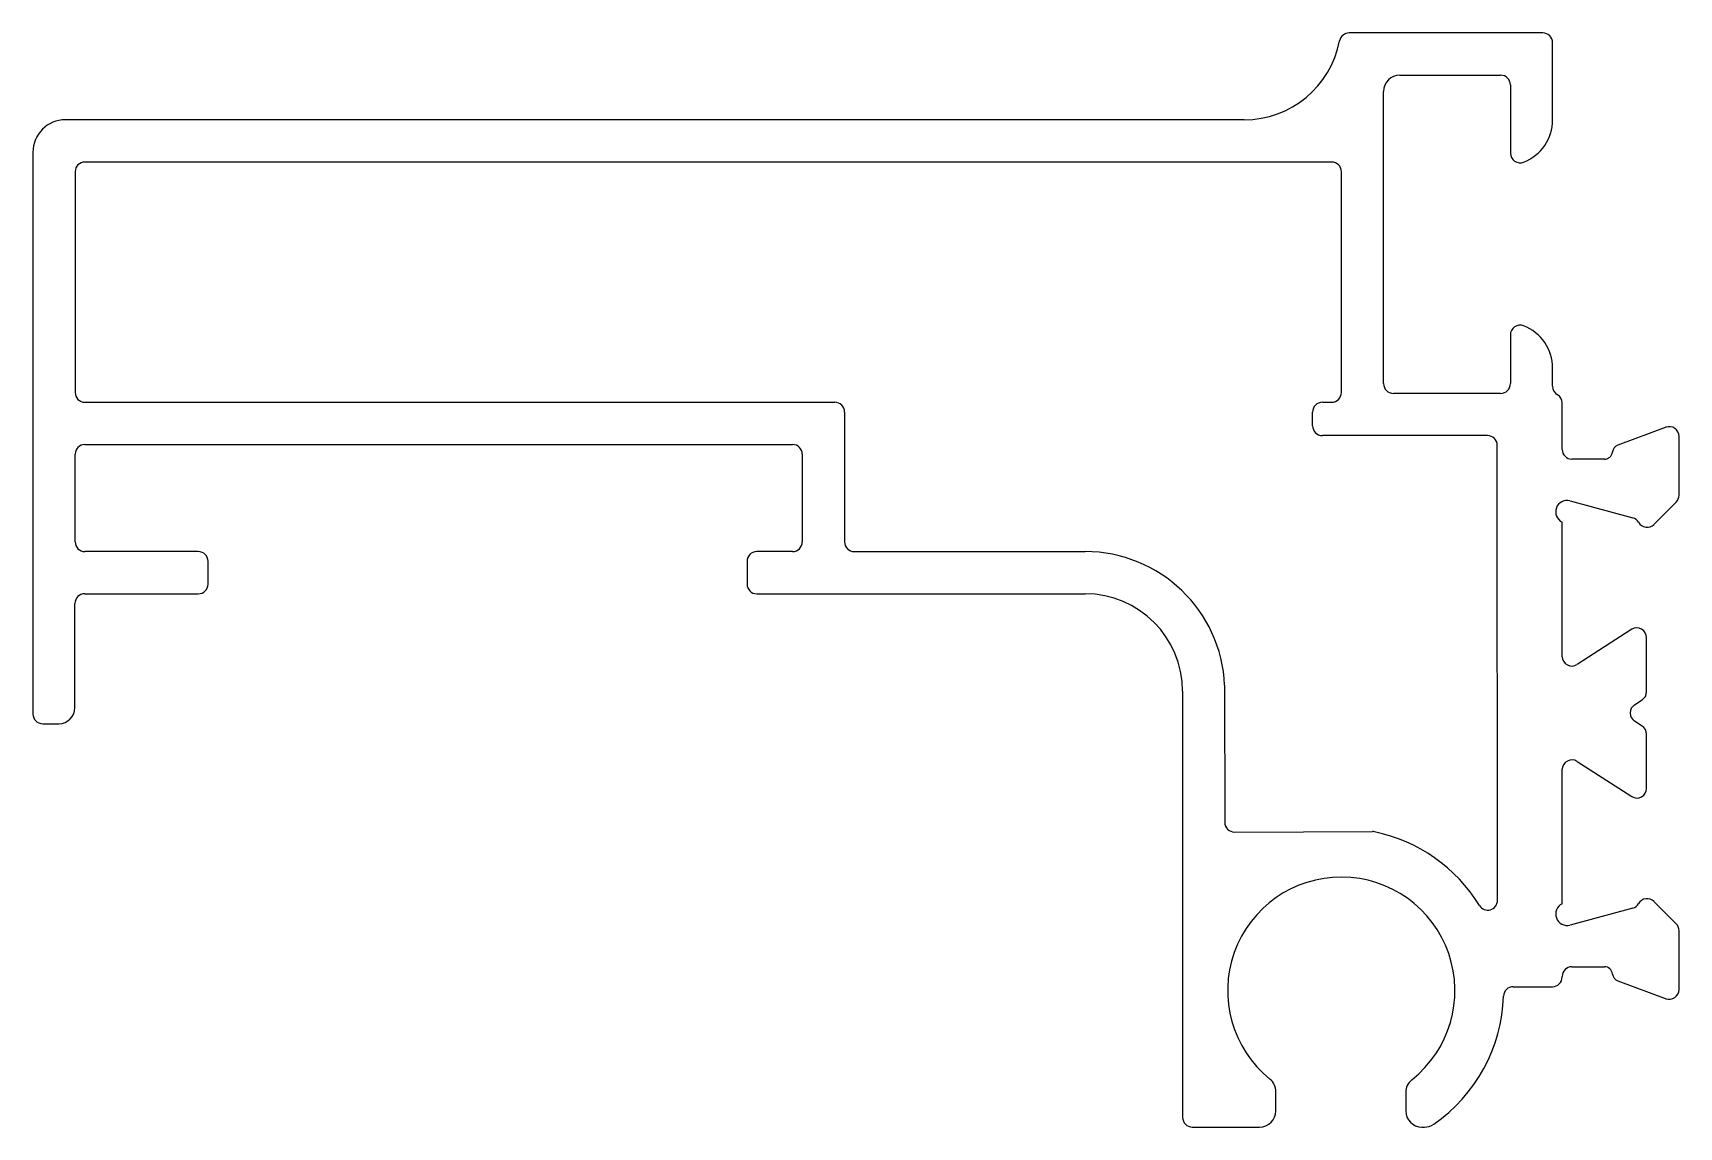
# Model space of a CAD drawing. Extents: x 799.1 to 849.8, y 462.1 to 495.8.
import ezdxf

# ---------------------------------------------------------------- set-up
doc = ezdxf.new("R2010")
doc.units = 0
doc.layers.get('0').update_dxf_attribs({"linetype": 'CONTINUOUS'})

msp = doc.modelspace()

# ---------------------------------------------------------------- linework, layer by layer
at = {"color": 0}
for p, q in [((845.634, 495.842), (839.671, 495.842)), ((845.935, 493.167), (845.934, 495.542)), ((841.231, 494.542), (844.334, 494.542)), ((840.731, 485.042), (840.731, 494.042)), ((844.634, 494.242), (844.634, 492.142)), ((836.431, 493.168), (800.131, 493.168)), ((799.131, 492.168), (799.131, 474.868)), ((839.131, 491.867), (800.731, 491.867)), ((800.431, 491.567), (800.431, 484.768)), ((839.431, 484.768), (839.431, 491.567)), ((844.634, 486.542), (844.634, 485.042)), ((845.935, 484.959), (845.935, 485.518)), ((844.334, 484.742), (841.031, 484.742)), ((800.731, 484.468), (823.828, 484.468)), ((838.845, 484.468), (839.131, 484.468)), ((846.23, 483.016), (846.23, 484.442)), ((824.128, 484.168), (824.128, 480.17)), ((838.545, 483.742), (838.545, 484.168)), ((849.428, 483.7), (847.942, 483.149)), ((843.931, 483.442), (838.845, 483.442)), ((849.83, 481.605), (849.83, 483.418)), ((800.431, 480.17), (800.431, 482.868)), ((800.731, 483.168), (822.527, 483.168)), ((822.827, 482.868), (822.827, 480.17)), ((844.238, 469.129), (844.231, 483.142)), ((847.53, 482.716), (846.53, 482.716)), ((846.471, 481.431), (848.402, 480.914)), ((849.058, 480.708), (849.743, 481.393)), ((846.23, 476.631), (846.23, 480.777)), ((804.224, 479.87), (800.731, 479.87)), ((822.527, 479.87), (821.424, 479.87)), ((824.428, 479.87), (831.54, 479.87)), ((804.524, 478.87), (804.524, 479.57)), ((821.124, 479.57), (821.124, 478.87)), ((800.426, 475.068), (800.426, 478.27)), ((800.726, 478.57), (804.224, 478.57)), ((821.424, 478.57), (831.54, 478.57)), ((848.374, 477.476), (846.687, 476.39)), ((848.83, 475.555), (848.83, 477.22)), ((834.539, 475.57), (834.539, 462.447)), ((835.835, 475.753), (835.839, 471.532)), ((848.459, 475.152), (848.693, 475.303)), ((799.431, 474.568), (799.926, 474.568)), ((848.693, 474.498), (848.459, 474.648)), ((848.83, 472.581), (848.83, 474.245)), ((846.23, 469.023), (846.23, 473.169)), ((846.687, 473.41), (848.374, 472.324)), ((836.139, 471.232), (840.389, 471.248)), ((849.743, 468.408), (849.058, 469.092)), ((848.402, 468.886), (846.471, 468.369)), ((849.83, 466.382), (849.83, 468.195)), ((846.53, 467.084), (847.53, 467.084)), ((844.724, 466.471), (845.93, 466.471)), ((846.23, 466.771), (846.23, 466.784)), ((847.942, 466.651), (849.428, 466.1)), ((837.411, 462.647), (837.411, 463.238)), ((841.411, 463.212), (841.411, 462.647)), ((834.839, 462.147), (836.911, 462.147)), ((841.911, 462.147), (841.988, 462.147))]:
    msp.add_line(p, q, dxfattribs=at)
for centre, radius, start, end in [((836.431, 496.168), 3, 270, 349.0638), ((839.671, 495.542), 0.3, 90, 169.0638), ((845.634, 495.542), 0.3, 0.0099, 90), ((841.231, 494.042), 0.5, 90, 180), ((844.334, 494.242), 0.3, 0.0009, 90), ((800.131, 492.168), 1, 90, 180), ((844.535, 493.167), 1.4, 291.3063, 0), ((800.731, 491.567), 0.3, 90, 180), ((839.131, 491.567), 0.3, 360, 90), ((844.934, 492.141), 0.299, 179.7375, 291.5688), ((844.932, 486.545), 0.298, 68.0861, 180.6077), ((844.535, 485.518), 1.4, 360, 68.6937), ((800.731, 484.768), 0.3, 180, 270), ((839.131, 484.768), 0.3, 270, 360), ((841.031, 485.042), 0.3, 180, 270), ((844.334, 485.042), 0.3, 270, 359.9991), ((846.235, 484.959), 0.3, 179.9901, 239.529), ((845.93, 484.442), 0.3, 0, 59.529), ((823.828, 484.168), 0.3, 0, 90), ((838.845, 484.168), 0.3, 90, 180), ((838.845, 483.742), 0.3, 180, 270), ((849.53, 483.418), 0.3, 0, 110), ((843.931, 483.142), 0.3, 0.0314, 90), ((800.731, 482.868), 0.3, 90, 180), ((822.527, 482.868), 0.3, 0, 90), ((846.53, 483.016), 0.3, 180, 270), ((847.53, 482.966), 0.25, 270, 354.0705), ((848.028, 482.914), 0.25, 110, 174.0705), ((846.38, 481.093), 0.35, 75, 244.6231), ((849.53, 481.605), 0.3, 315, 360), ((848.327, 480.628), 0.296, 29.2897, 75.327), ((848.846, 480.918), 0.299, 209.2897, 315.327), ((800.731, 480.17), 0.3, 180, 270), ((822.527, 480.17), 0.3, 270, 0), ((824.428, 480.17), 0.3, 180, 270), ((804.224, 479.57), 0.3, 0, 90), ((821.424, 479.57), 0.3, 90, 180), ((831.533, 475.564), 4.305, 2.5086, 89.9135), ((804.224, 478.87), 0.3, 270, 0), ((821.424, 478.87), 0.3, 180, 270), ((800.726, 478.27), 0.3, 90, 180), ((831.539, 475.57), 3, 0, 89.9881), ((848.53, 477.22), 0.3, 0, 121.4), ((846.53, 476.646), 0.3, 182.8392, 301.4), ((799.926, 475.068), 0.5, 270, 0), ((848.622, 474.9), 0.3, 122.7601, 237.2399), ((848.53, 475.555), 0.3, 302.7601, 0), ((799.431, 474.868), 0.3, 180, 270), ((848.53, 474.245), 0.3, 360, 57.2399), ((846.53, 473.154), 0.3, 58.6, 177.1608), ((848.53, 472.581), 0.3, 238.6, 360), ((836.139, 471.532), 0.3, 180, 270), ((840.39, 470.948), 0.3, 78.1774, 90.2092), ((839.427, 466.347), 5, 31.6556, 78.1774), ((839.427, 466.347), 3.5, 308.3868, 231.0212), ((843.938, 469.129), 0.3, 211.6556, 0.0314), ((846.38, 468.707), 0.35, 115.3769, 285), ((848.327, 469.173), 0.296, 284.673, 330.7103), ((848.846, 468.882), 0.299, 44.673, 150.7103), ((849.53, 468.195), 0.3, 0, 45), ((846.53, 466.784), 0.3, 90, 180), ((847.53, 466.834), 0.25, 5.9295, 90), ((844.724, 466.171), 0.3, 90, 178.0882), ((845.93, 466.771), 0.3, 270, 0), ((848.028, 466.886), 0.25, 185.9295, 250), ((839.427, 466.347), 5, 304.6921, 358.0882), ((849.53, 466.382), 0.3, 250, 360), ((836.911, 463.238), 0.5, 360, 51.0212), ((841.911, 463.212), 0.5, 128.3868, 180), ((834.839, 462.447), 0.3, 180, 270), ((836.911, 462.647), 0.5, 270, 360), ((841.911, 462.647), 0.5, 180, 270), ((841.988, 462.647), 0.5, 270, 304.6921)]:
    msp.add_arc(centre, radius, start, end, dxfattribs=at)

doc.saveas('drawing.dxf')
